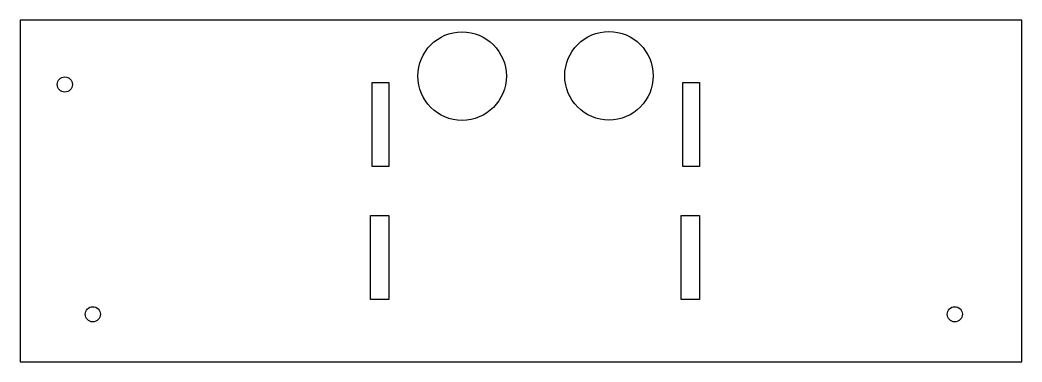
# Model space of a CAD drawing. Header units: millimetres. Extents: x -139 to 40, y 65 to 127.
import ezdxf

# ---------------------------------------------------------------- set-up
doc = ezdxf.new("R2010")
doc.units = ezdxf.units.MM
doc.layers.get('0').update_dxf_attribs({"linetype": 'CONTINUOUS'})

msp = doc.modelspace()

# ---------------------------------------------------------------- linework, layer by layer
for points in [[(40, 126.5), (-139, 126.5), (-139, 65.5), (40, 65.5)], [(-76.1, 100.38), (-76.1, 115.38), (-73.1, 115.38), (-73.1, 100.38)], [(-17.6, 115.38), (-17.6, 100.38), (-20.6, 100.38), (-20.6, 115.38)], [(-73.1, 76.63), (-76.4, 76.63), (-76.4, 91.63), (-73.1, 91.63)], [(-17.6, 91.63), (-17.6, 76.63), (-20.9, 76.63), (-20.9, 91.63)]]:
    msp.add_lwpolyline(points, close=True)
for centre, radius in [((-60.02, 116.5), 7.9), ((-33.78, 116.56), 7.9), ((-131, 115), 1.35), ((-126, 74), 1.35), ((28, 74), 1.35)]:
    msp.add_circle(centre, radius)

doc.saveas('drawing.dxf')
